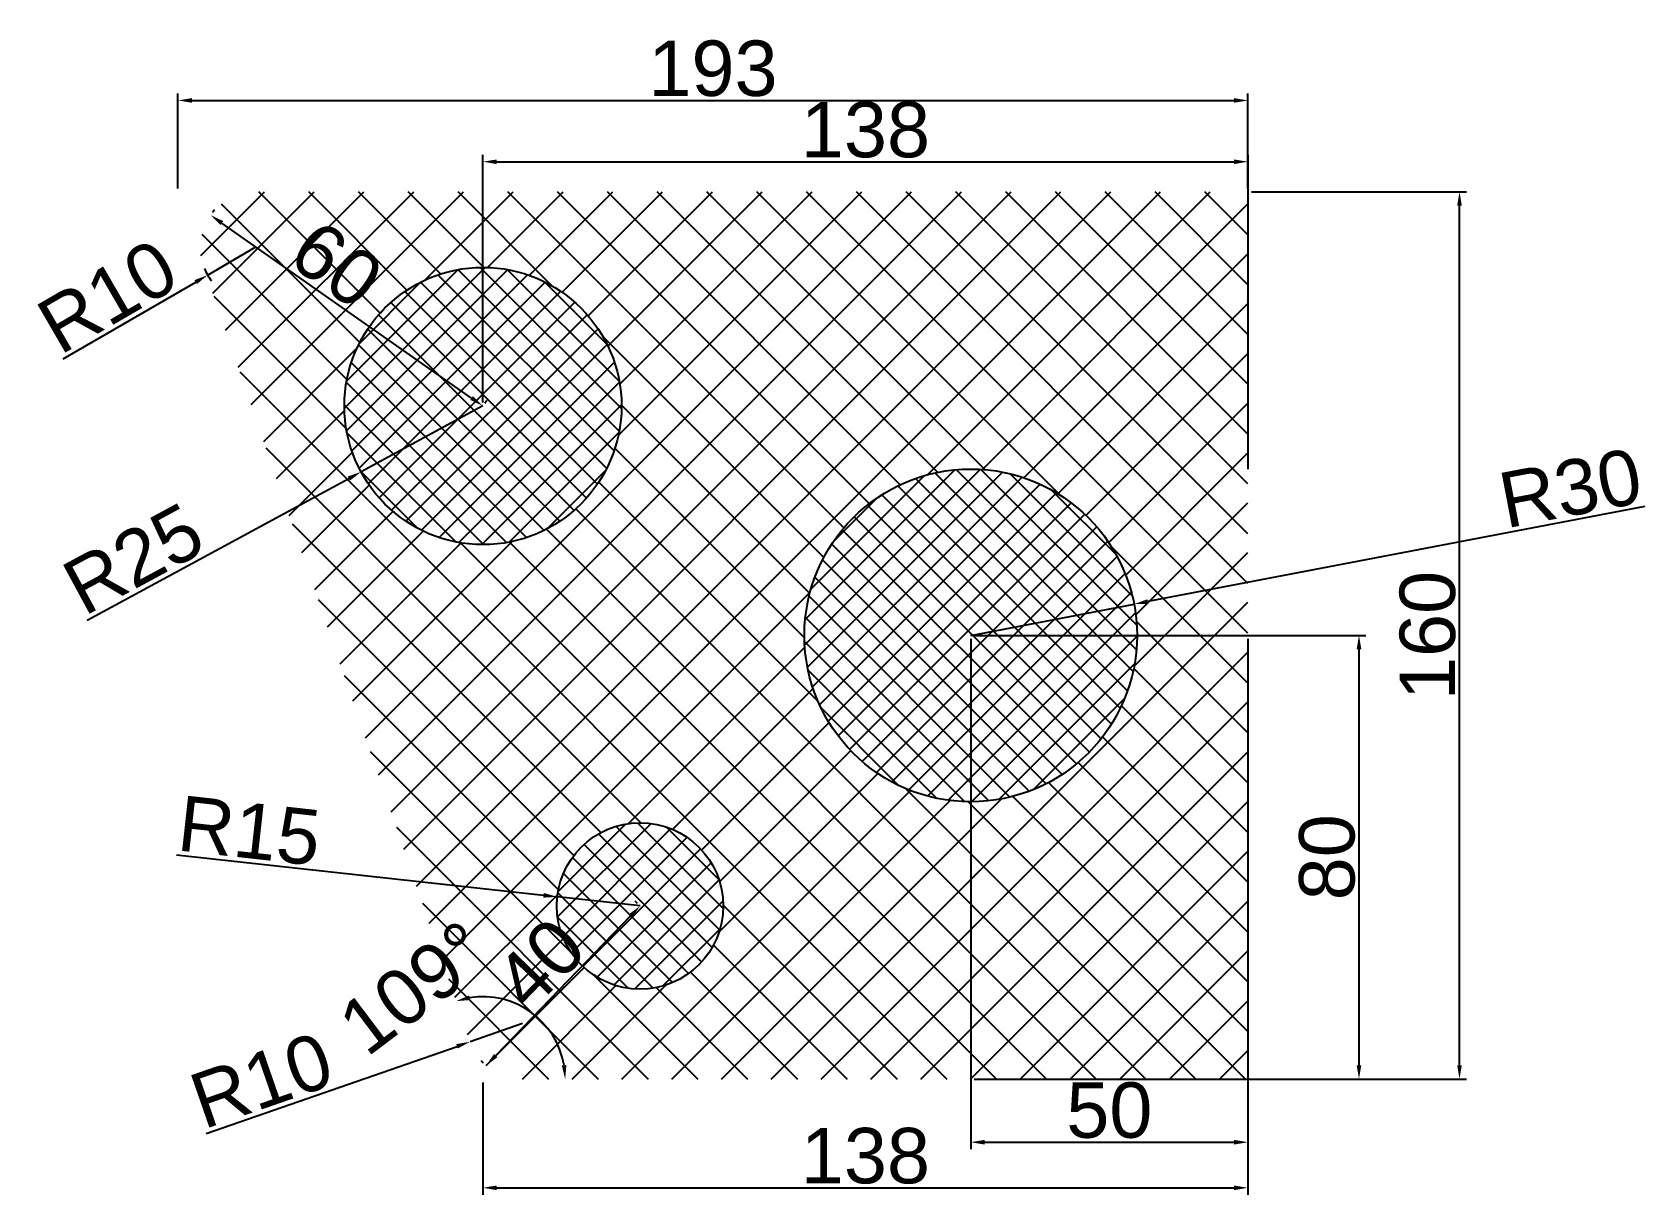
# Model space of a CAD drawing. Header units: millimetres. Extents: x 224 to 514, y 201 to 411.
import ezdxf

# ---------------------------------------------------------------- set-up
doc = ezdxf.new("R2010")
doc.units = ezdxf.units.MM
for name, color, linetype in [('Carcasă difuzor', 252, 'Continuous'), ('Difuzor', 7, 'Continuous'), ('Dimensiuni', 100, 'Continuous')]:
    doc.layers.add(name, color=color, linetype=linetype)
doc.styles.get("Standard").update_dxf_attribs({"font": 'arial.ttf'})
doc.dimstyles.new('ISO-25', dxfattribs={"dimtxt": 10, "dimasz": 2.5, "dimexe": 1.25, "dimexo": 0.625, "dimtad": 1, "dimtxsty": 'Standard', "dimcen": 2.5, "dimadec": 0, "dimazin": 0, "dimtfac": 1, "dimtmove": 0, "dimatfit": 3, "dimfxl": 1, "dimarcsym": 0})

# ---------------------------------------------------------------- blocks, each defined once
blk = doc.blocks.new('*D1')
at = {"layer": 'Defpoints', "color": 0, "transparency": 16777216}
for p in [(254.38, 368.9), (316.8, 230.95), (302.51, 228.9), (304.83, 222.15), (442.83, 222.15)]:
    blk.add_point(p, dxfattribs=at)
at = {"layer": 'Dimensiuni', "color": 0, "lineweight": -2, "transparency": 16777216}
blk.add_arc((304.83, 222.15), 14.85, 9.6547, 99.3157, dxfattribs=at)
at = {"layer": 'Dimensiuni', "color": 0, "transparency": 16777216}
for points in [[(302.53, 236.41), (302.32, 237.22), (300, 236.2)], [(319.89, 224.68), (319.06, 224.61), (319.68, 222.15)]]:
    blk.add_solid(points, dxfattribs=at)
at = {"layer": 'Dimensiuni', "color": 0, "transparency": 16777216, "insert": (292.43, 238.59), "char_height": 10, "attachment_point": 5, "rotation": 37.0301}
blk.add_mtext('109°', dxfattribs=at)
blk = doc.blocks.new('*D2')
at = {"layer": 'Defpoints', "color": 0, "transparency": 16777216}
for p in [(442.83, 398.63), (249.83, 382.15), (442.83, 382.15)]:
    blk.add_point(p, dxfattribs=at)
at = {"layer": 'Dimensiuni', "color": 0, "lineweight": -2, "transparency": 16777216}
for p, q in [((249.83, 382.78), (249.83, 399.88)), ((252.33, 398.63), (440.33, 398.63)), ((442.83, 382.78), (442.83, 399.88))]:
    blk.add_line(p, q, dxfattribs=at)
at = {"layer": 'Dimensiuni', "color": 0, "transparency": 16777216}
for points in [[(252.33, 399.05), (252.33, 398.22), (249.83, 398.63)], [(440.33, 399.05), (440.33, 398.22), (442.83, 398.63)]]:
    blk.add_solid(points, dxfattribs=at)
at = {"layer": 'Dimensiuni', "color": 0, "transparency": 16777216, "insert": (346.33, 404.37), "char_height": 10, "attachment_point": 5}
blk.add_mtext('193', dxfattribs=at)
blk = doc.blocks.new('*D3')
at = {"layer": 'Defpoints', "color": 0, "transparency": 16777216}
for p in [(442.83, 382.15), (480.99, 382.15), (442.83, 222.15)]:
    blk.add_point(p, dxfattribs=at)
at = {"layer": 'Dimensiuni', "color": 0, "lineweight": -2, "transparency": 16777216}
for p, q in [((443.45, 382.15), (482.24, 382.15)), ((480.99, 224.65), (480.99, 379.65)), ((443.45, 222.15), (482.24, 222.15))]:
    blk.add_line(p, q, dxfattribs=at)
at = {"layer": 'Dimensiuni', "color": 0, "transparency": 16777216}
for points in [[(480.57, 379.65), (481.41, 379.65), (480.99, 382.15)], [(480.57, 224.65), (481.41, 224.65), (480.99, 222.15)]]:
    blk.add_solid(points, dxfattribs=at)
at = {"layer": 'Dimensiuni', "color": 0, "transparency": 16777216, "insert": (475.26, 302.15), "char_height": 10, "attachment_point": 5, "rotation": 90}
blk.add_mtext('160', dxfattribs=at)
blk = doc.blocks.new('*D4')
at = {"layer": 'Defpoints', "color": 0, "transparency": 16777216}
for p in [(304.83, 222.15), (442.83, 222.15), (442.83, 202.54)]:
    blk.add_point(p, dxfattribs=at)
at = {"layer": 'Dimensiuni', "color": 0, "lineweight": -2, "transparency": 16777216}
for p, q in [((304.83, 221.53), (304.83, 201.29)), ((442.83, 221.53), (442.83, 201.29)), ((307.33, 202.54), (440.33, 202.54))]:
    blk.add_line(p, q, dxfattribs=at)
at = {"layer": 'Dimensiuni', "color": 0, "transparency": 16777216}
for points in [[(307.33, 202.95), (307.33, 202.12), (304.83, 202.54)], [(440.33, 202.95), (440.33, 202.12), (442.83, 202.54)]]:
    blk.add_solid(points, dxfattribs=at)
at = {"layer": 'Dimensiuni', "color": 0, "transparency": 16777216, "insert": (373.83, 208.27), "char_height": 10, "attachment_point": 5}
blk.add_mtext('138', dxfattribs=at)
blk = doc.blocks.new('*D5')
at = {"layer": 'Defpoints', "color": 0, "transparency": 16777216}
for p in [(263.84, 372.15), (255.19, 367.13)]:
    blk.add_point(p, dxfattribs=at)
at = {"layer": 'Dimensiuni', "color": 0, "lineweight": -2, "transparency": 16777216}
for p, q in [((263.84, 372.15), (255.19, 367.13)), ((229.15, 352.02), (253.03, 365.88))]:
    blk.add_line(p, q, dxfattribs=at)
blk.add_arc((263.84, 372.15), 10, 202.5514, 217.2954, dxfattribs=at)
at = {"layer": 'Dimensiuni', "color": 0, "transparency": 16777216}
blk.add_solid([(252.82, 366.24), (253.24, 365.52), (255.19, 367.13)], dxfattribs=at)
at = {"layer": 'Dimensiuni', "color": 0, "transparency": 16777216, "insert": (237.13, 363.28), "char_height": 10, "attachment_point": 5, "rotation": 30.1335}
blk.add_mtext('R10', dxfattribs=at)
blk = doc.blocks.new('*D6')
at = {"layer": 'Defpoints', "color": 0, "transparency": 16777216}
for p in [(311.97, 232.15), (302.52, 228.87)]:
    blk.add_point(p, dxfattribs=at)
at = {"layer": 'Dimensiuni', "color": 0, "lineweight": -2, "transparency": 16777216}
for p, q in [((311.97, 232.15), (302.52, 228.87)), ((254.92, 212.34), (300.16, 228.05))]:
    blk.add_line(p, q, dxfattribs=at)
at = {"layer": 'Dimensiuni', "color": 0, "transparency": 16777216}
blk.add_solid([(300.02, 228.45), (300.29, 227.66), (302.52, 228.87)], dxfattribs=at)
at = {"layer": 'Dimensiuni', "color": 0, "transparency": 16777216, "insert": (264.9, 221.88), "char_height": 10, "attachment_point": 5, "rotation": 19.1511}
blk.add_mtext('R10', dxfattribs=at)
blk = doc.blocks.new('*D9')
at = {"layer": 'Defpoints', "color": 0, "transparency": 16777216}
for p in [(304.84, 343.53), (282.85, 331.64)]:
    blk.add_point(p, dxfattribs=at)
at = {"layer": 'Dimensiuni', "color": 0, "lineweight": -2, "transparency": 16777216}
for p, q in [((304.84, 343.53), (282.85, 331.64)), ((233.43, 304.91), (280.65, 330.45))]:
    blk.add_line(p, q, dxfattribs=at)
at = {"layer": 'Dimensiuni', "color": 0, "transparency": 16777216}
blk.add_solid([(280.45, 330.82), (280.85, 330.08), (282.85, 331.64)], dxfattribs=at)
at = {"layer": 'Dimensiuni', "color": 0, "transparency": 16777216, "insert": (241.8, 315.95), "char_height": 10, "attachment_point": 5, "rotation": 28.4098}
blk.add_mtext('R25', dxfattribs=at)
blk = doc.blocks.new('*D7')
at = {"layer": 'Defpoints', "color": 0, "transparency": 16777216}
for p in [(422.29, 307.79), (392.83, 302.15)]:
    blk.add_point(p, dxfattribs=at)
at = {"layer": 'Dimensiuni', "color": 0, "lineweight": -2, "transparency": 16777216}
for p, q in [((514.41, 325.42), (424.75, 308.26)), ((392.83, 302.15), (422.29, 307.79))]:
    blk.add_line(p, q, dxfattribs=at)
at = {"layer": 'Dimensiuni', "color": 0, "transparency": 16777216}
blk.add_solid([(424.67, 308.67), (424.83, 307.85), (422.29, 307.79)], dxfattribs=at)
at = {"layer": 'Dimensiuni', "color": 0, "transparency": 16777216, "insert": (501, 328.69), "char_height": 10, "attachment_point": 5, "rotation": 10.832}
blk.add_mtext('R30', dxfattribs=at)
blk = doc.blocks.new('*D8')
at = {"layer": 'Defpoints', "color": 0, "transparency": 16777216}
for p in [(318.27, 255.01), (333.18, 253.37)]:
    blk.add_point(p, dxfattribs=at)
at = {"layer": 'Dimensiuni', "color": 0, "lineweight": -2, "transparency": 16777216}
for p, q in [((249.54, 262.6), (315.78, 255.29)), ((333.18, 253.37), (318.27, 255.01))]:
    blk.add_line(p, q, dxfattribs=at)
at = {"layer": 'Dimensiuni', "color": 0, "transparency": 16777216}
blk.add_solid([(315.83, 255.7), (315.74, 254.87), (318.27, 255.01)], dxfattribs=at)
at = {"layer": 'Dimensiuni', "color": 0, "transparency": 16777216, "insert": (262.71, 266.91), "char_height": 10, "attachment_point": 5, "rotation": 353.6997}
blk.add_mtext('R15', dxfattribs=at)
blk = doc.blocks.new('*D10')
at = {"layer": 'Defpoints', "color": 0, "transparency": 16777216}
for p in [(442.84, 387.58), (304.84, 343.53), (442.84, 343.53)]:
    blk.add_point(p, dxfattribs=at)
at = {"layer": 'Dimensiuni', "color": 0, "lineweight": -2, "transparency": 16777216}
for p, q in [((304.84, 344.16), (304.84, 388.83)), ((307.34, 387.58), (440.34, 387.58)), ((442.84, 344.16), (442.84, 388.83))]:
    blk.add_line(p, q, dxfattribs=at)
at = {"layer": 'Dimensiuni', "color": 0, "transparency": 16777216}
for points in [[(307.34, 387.99), (307.34, 387.16), (304.84, 387.58)], [(440.34, 387.99), (440.34, 387.16), (442.84, 387.58)]]:
    blk.add_solid(points, dxfattribs=at)
at = {"layer": 'Dimensiuni', "color": 0, "transparency": 16777216, "insert": (373.84, 393.31), "char_height": 10, "attachment_point": 5}
blk.add_mtext('138', dxfattribs=at)
blk = doc.blocks.new('*D11')
at = {"layer": 'Defpoints', "color": 0, "transparency": 16777216}
for p in [(392.83, 302.15), (392.83, 222.15), (462.86, 222.15)]:
    blk.add_point(p, dxfattribs=at)
at = {"layer": 'Dimensiuni', "color": 0, "lineweight": -2, "transparency": 16777216}
for p, q in [((393.45, 302.15), (464.11, 302.15)), ((462.86, 299.65), (462.86, 224.65)), ((393.45, 222.15), (464.11, 222.15))]:
    blk.add_line(p, q, dxfattribs=at)
at = {"layer": 'Dimensiuni', "color": 0, "transparency": 16777216}
for points in [[(462.44, 299.65), (463.28, 299.65), (462.86, 302.15)], [(462.44, 224.65), (463.28, 224.65), (462.86, 222.15)]]:
    blk.add_solid(points, dxfattribs=at)
at = {"layer": 'Dimensiuni', "color": 0, "transparency": 16777216, "insert": (457.13, 262.15), "char_height": 10, "attachment_point": 5, "rotation": 90}
blk.add_mtext('80', dxfattribs=at)
blk = doc.blocks.new('*D12')
at = {"layer": 'Defpoints', "color": 0, "transparency": 16777216}
for p in [(333.18, 253.37), (305.4, 224.58), (305.4, 224.58)]:
    blk.add_point(p, dxfattribs=at)
at = {"layer": 'Dimensiuni', "color": 0, "lineweight": -2, "transparency": 16777216}
for p, q in [((332.73, 253.8), (332.28, 254.24)), ((331.44, 251.57), (307.14, 226.38)), ((304.95, 225.02), (304.5, 225.45))]:
    blk.add_line(p, q, dxfattribs=at)
at = {"layer": 'Dimensiuni', "color": 0, "transparency": 16777216}
for points in [[(331.14, 251.86), (331.74, 251.28), (333.18, 253.37)], [(306.84, 226.67), (307.44, 226.09), (305.4, 224.58)]]:
    blk.add_solid(points, dxfattribs=at)
at = {"layer": 'Dimensiuni', "color": 0, "transparency": 16777216, "insert": (315.17, 242.95), "char_height": 10, "attachment_point": 5, "rotation": 46.0246}
blk.add_mtext('40', dxfattribs=at)
blk = doc.blocks.new('*D13')
at = {"layer": 'Defpoints', "color": 0, "transparency": 16777216}
for p in [(255.7, 377.96), (255.7, 377.96), (304.84, 343.53)]:
    blk.add_point(p, dxfattribs=at)
at = {"layer": 'Dimensiuni', "color": 0, "lineweight": -2, "transparency": 16777216}
for p, q in [((256.06, 378.48), (256.42, 378.99)), ((302.79, 344.97), (257.75, 376.53)), ((305.2, 344.04), (305.56, 344.56))]:
    blk.add_line(p, q, dxfattribs=at)
at = {"layer": 'Dimensiuni', "color": 0, "transparency": 16777216}
for points in [[(257.99, 376.87), (257.51, 376.19), (255.7, 377.96)], [(303.03, 345.31), (302.55, 344.63), (304.84, 343.53)]]:
    blk.add_solid(points, dxfattribs=at)
at = {"layer": 'Dimensiuni', "color": 0, "transparency": 16777216, "insert": (278.47, 369.01), "char_height": 10, "attachment_point": 5, "rotation": 324.9806}
blk.add_mtext('60', dxfattribs=at)
blk = doc.blocks.new('*D15')
at = {"layer": 'Defpoints', "color": 0, "transparency": 16777216}
for p in [(392.83, 302.15), (442.83, 302.15), (442.83, 210.76)]:
    blk.add_point(p, dxfattribs=at)
at = {"layer": 'Dimensiuni', "color": 0, "lineweight": -2, "transparency": 16777216}
for p, q in [((392.83, 301.53), (392.83, 209.51)), ((442.83, 301.53), (442.83, 209.51)), ((395.33, 210.76), (440.33, 210.76))]:
    blk.add_line(p, q, dxfattribs=at)
at = {"layer": 'Dimensiuni', "color": 0, "transparency": 16777216}
for points in [[(395.33, 211.18), (395.33, 210.34), (392.83, 210.76)], [(440.33, 211.18), (440.33, 210.34), (442.83, 210.76)]]:
    blk.add_solid(points, dxfattribs=at)
at = {"layer": 'Dimensiuni', "color": 0, "transparency": 16777216, "insert": (417.83, 216.49), "char_height": 10, "attachment_point": 5}
blk.add_mtext('50', dxfattribs=at)

msp = doc.modelspace()

# ---------------------------------------------------------------- hatches: boundary and pattern name
at = {"layer": 'Carcasă difuzor'}
h = msp.add_hatch(dxfattribs=at)
h.set_pattern_fill('ANSI37', color=256, scale=2)
h.paths.add_polyline_path([(302.509, 228.904, 0.3202449), (311.966, 222.155), (442.829, 222.155), (442.829, 382.155), (263.841, 382.155, 0.5148705), (254.384, 368.904)])
h.paths.add_polyline_path([(362.829, 302.155, -1), (422.829, 302.155, -1)], flags=16)
h.paths.add_polyline_path([(348.179, 253.368, -1), (318.179, 253.368, -1)], flags=16)
h.paths.add_polyline_path([(279.838, 343.533, -1), (329.838, 343.533, -1)], flags=16)
h.paths.add_polyline_path([(284.927, 219.904), (311.986, 240.317), (299.575, 256.768), (272.516, 236.355)], flags=9)
h.paths.add_polyline_path([(467.526, 251.937), (467.526, 272.476), (446.919, 272.476), (446.919, 251.937)], flags=9)
h.paths.add_polyline_path([(315.689, 228.522), (329.95, 243.303), (315.12, 257.612), (300.859, 242.831)], flags=24)
h.paths.add_polyline_path([(264.149, 366.349), (280.969, 354.562), (292.795, 371.439), (275.974, 383.225)], flags=9)
at = {"layer": 'Difuzor', "true_color": 0xffffff}
h = msp.add_hatch(dxfattribs=at)
h.set_pattern_fill('ANSI37')
h.set_pattern_definition([(45, (-528.1177, -141.5408), (-2.245064, 2.245064), []), (135, (-528.1177, -141.5408), (-2.245064, -2.245064), [])])
h.paths.add_polyline_path([(422.829, 302.155, 1), (362.829, 302.155, 1)])
h.paths.add_polyline_path([(329.838, 343.533, 1), (279.838, 343.533, 1)])
h.paths.add_polyline_path([(348.179, 253.368, 1), (318.179, 253.368, 1)])

# ---------------------------------------------------------------- linework, layer by layer
at = {"layer": 'Carcasă difuzor'}
msp.add_line((442.829, 382.155), (442.829, 332.155), dxfattribs=at)
at = {"layer": 'Difuzor'}
for centre, radius in [((304.838, 343.533), 25), ((392.829, 302.155), 30), ((333.179, 253.368), 15)]:
    msp.add_circle(centre, radius, dxfattribs=at)

# ---------------------------------------------------------------- dimensions: what is measured, and where the dimension line sits
at = {"layer": 'Dimensiuni'}
for base, p1, p2, picture, middle in [((442.829, 398.633), (249.829, 382.155), (442.829, 382.155), '*D2', (346.329, 404.367)), ((442.838, 387.577), (304.838, 343.533), (442.838, 343.533), '*D10', (373.838, 393.311)), ((442.829, 202.538), (304.829, 222.155), (442.829, 222.155), '*D4', (373.829, 208.272))]:
    dim = msp.add_linear_dim(base=base, p1=p1, p2=p2, dimstyle='ISO-25', dxfattribs=at)
    dim.commit()
    dim.dimension.update_dxf_attribs({"geometry": picture, "text_midpoint": middle})
for base, p1, p2, angle, picture, middle, dimtype in [((480.989, 382.155), (442.829, 222.155), (442.829, 382.155), 90, '*D3', (480.989, 302.155), 160), ((255.701, 377.964), (304.838, 343.533), (255.701, 377.964), 144.9806, '*D13', (275.178, 364.317), 161)]:
    dim = msp.add_linear_dim(base=base, p1=p1, p2=p2, angle=angle, dimstyle='ISO-25', dxfattribs=at)
    dim.commit()
    dim.dimension.update_dxf_attribs({"geometry": picture, "text_midpoint": middle, "dimtype": dimtype})
dim = msp.add_radius_dim(center=(263.841, 372.155), mpoint=(255.192, 367.135), dimstyle='ISO-25', dxfattribs=at)
dim.commit()
dim.dimension.update_dxf_attribs({"geometry": '*D5', "text_midpoint": (237.133, 363.278)})
dim = msp.add_angular_dim_2l(base=(316.797, 230.954), line1=((254.384, 368.904), (302.509, 228.904)), line2=((304.829, 222.155), (442.829, 222.155)), dimstyle='ISO-25', dxfattribs=at)
dim.commit()
dim.dimension.update_dxf_attribs({"geometry": '*D1', "text_midpoint": (295.884, 234.013), "dimtype": 162})
for center, mpoint, picture, middle in [((304.838, 343.533), (282.849, 331.639), '*D9', (244.525, 310.908)), ((392.829, 302.155), (422.295, 307.793), '*D7', (502.073, 323.058)), ((333.179, 253.368), (318.27, 255.014), '*D8', (262.077, 261.218)), ((311.966, 232.155), (302.519, 228.874), '*D6', (266.781, 216.463))]:
    dim = msp.add_radius_dim(center=center, mpoint=mpoint, dimstyle='ISO-25', dxfattribs=at)
    dim.commit()
    dim.dimension.update_dxf_attribs({"geometry": picture, "text_midpoint": middle, "dimtype": 164})
dim = msp.add_linear_dim(base=(462.861, 222.155), p1=(392.829, 302.155), p2=(392.829, 222.155), angle=90, dimstyle='ISO-25', dxfattribs=at)
dim.commit()
dim.dimension.update_dxf_attribs({"geometry": '*D11', "text_midpoint": (457.13, 262.155)})
for p1, p2, distance, picture, middle in [((392.829, 302.155), (442.829, 302.155), -91.394, '*D15', (417.829, 216.491)), ((333.179, 253.368), (305.405, 224.582), 0, '*D12', (315.168, 242.954))]:
    dim = msp.add_aligned_dim(p1=p1, p2=p2, distance=distance, dimstyle='ISO-25', dxfattribs=at)
    dim.commit()
    dim.dimension.update_dxf_attribs({"geometry": picture, "text_midpoint": middle})

doc.saveas('drawing.dxf')
